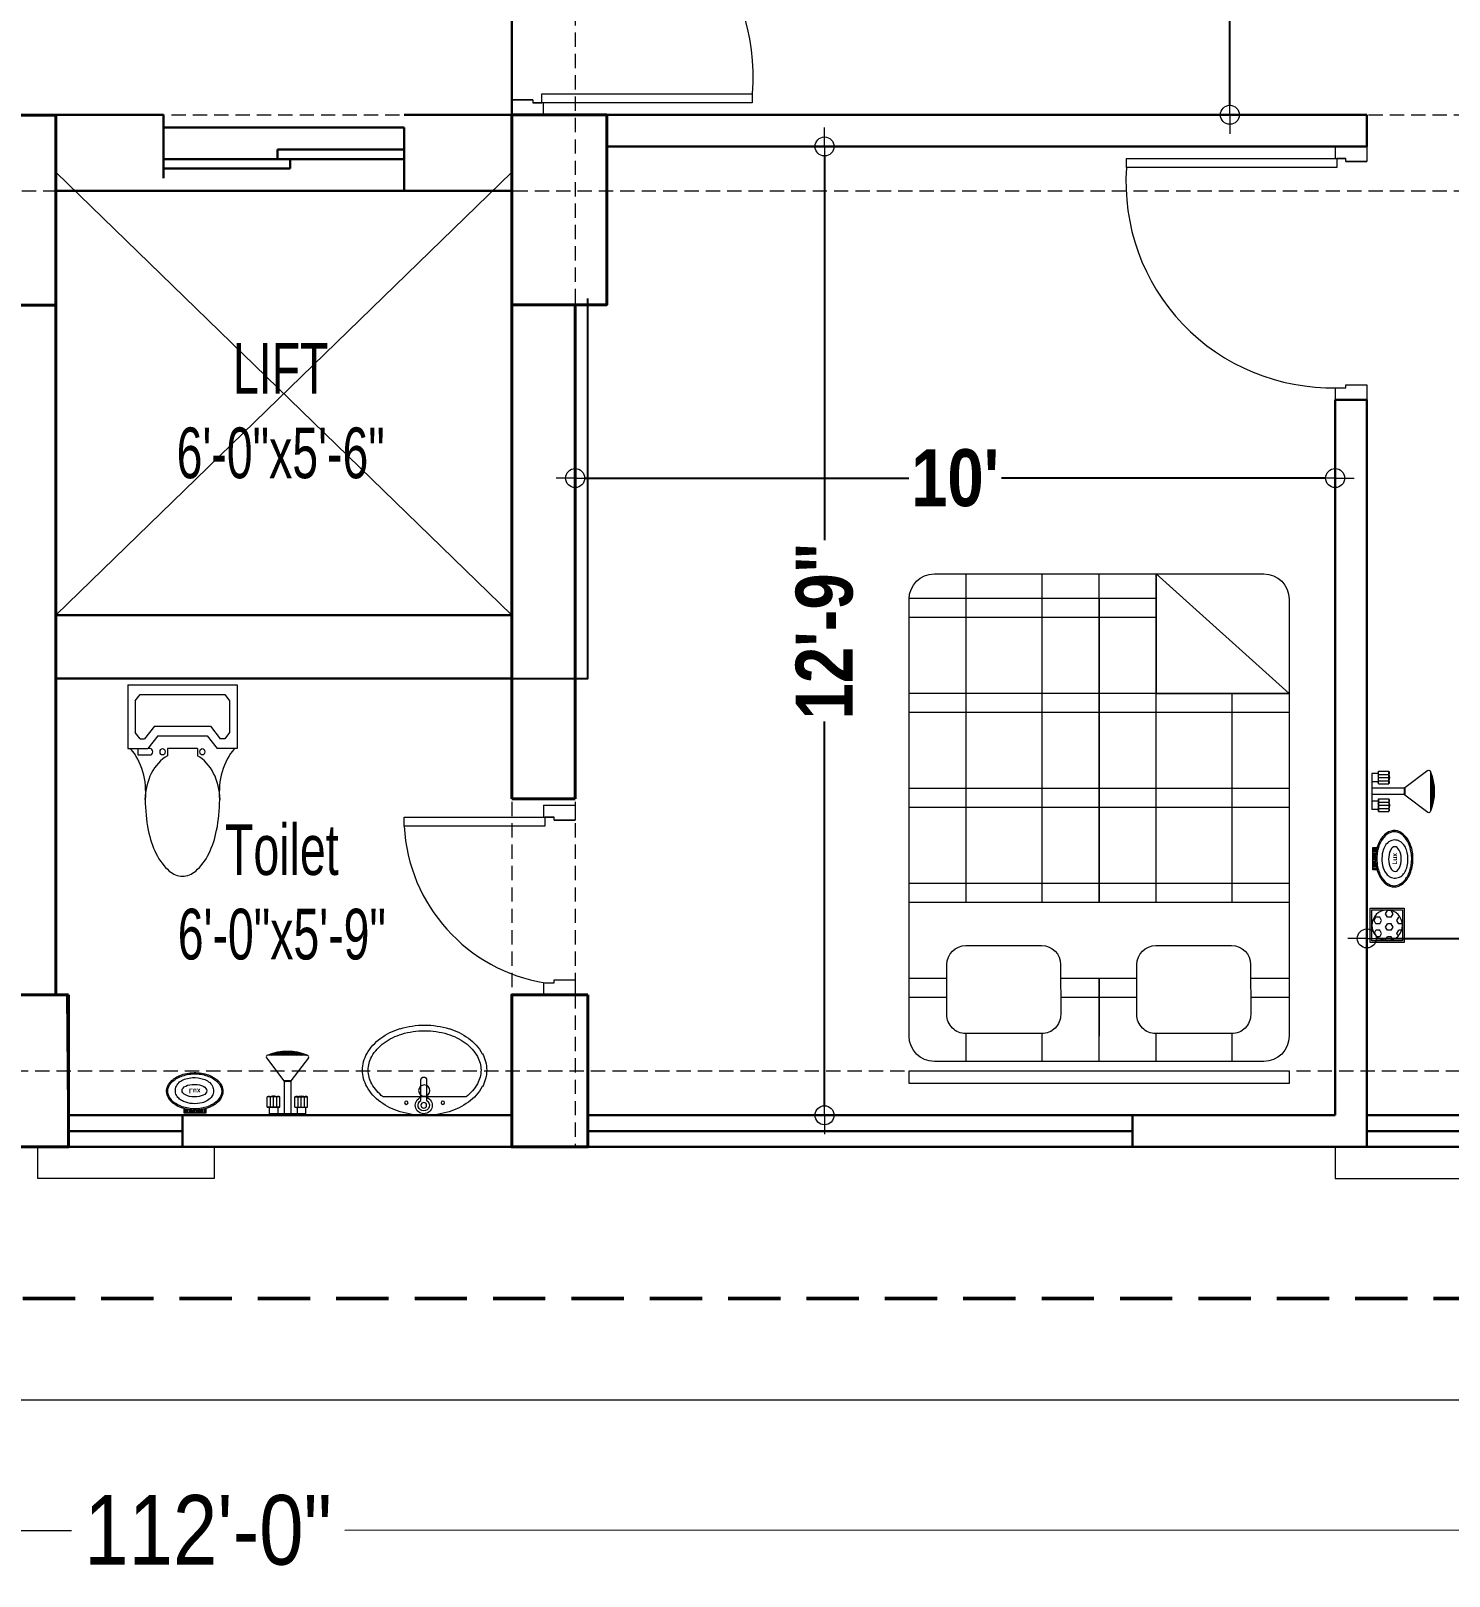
# Model space of a CAD drawing. Header units: inches. Extents: x 64086 to 138972, y -13497 to 16809.
# Drawn here: x 97348.9 to 97572.8, y -10913.1 to -10669.1 of the extents above; entities that cross this region are included whole.
import ezdxf

# ---------------------------------------------------------------- set-up
doc = ezdxf.new("R2010")
doc.units = ezdxf.units.IN
doc.header["$LTSCALE"] = 0.5
doc.header["$MEASUREMENT"] = 0
doc.header["$PDMODE"] = 2
doc.linetypes.add('DASHED', pattern=[0.75, 0.5, -0.25])
doc.layers.get('0').update_dxf_attribs({"lineweight": 13})
for name, color, linetype, lineweight in [('A-TOIL', 6, 'Continuous', 15), ('BEAM 2', 87, 'Continuous', 15), ('Boundary', 6, 'DASHED', 50), ('Column', 1, 'Continuous', 40), ('DIM', 5, 'Continuous', 13), ('DOOR', 30, 'Continuous', 20), ('e-tv+tel', 5, 'Continuous', 25), ('fixture', 24, 'Continuous', 13), ('fur', 42, 'Continuous', 15), ('FURNITUER', 45, 'Continuous', 15), ('hatch', 8, 'Continuous', 9), ('P-BASIN1', 6, 'Continuous', 15), ('P-COMMODE', 6, 'Continuous', 15), ('P-FLOOR-DRAIN', 4, 'Continuous', 15), ('P-SHOWER', 7, 'Continuous', 15), ('railing', 30, 'Continuous', 15), ('TEXT', 7, 'Continuous', 13), ('Text-2', 7, 'Continuous', 18), ('WALL', 7, 'Continuous', 30), ('WALL-0', 7, 'Continuous', 18), ('Wall_20', 253, 'Continuous', 20)]:
    doc.layers.add(name, color=color, linetype=linetype, lineweight=lineweight)
doc.layers.add('FURNITURE', color=157, linetype='Continuous')
doc.styles.add('1', font='ARIALN.TTF')
doc.styles.get("Standard").update_dxf_attribs({"font": 'ARIALNB.TTF'})
doc.styles.add('STYLE1', font='ARIALN.TTF', dxfattribs={"width": 0.8})
doc.dimstyles.new('Column Dim', dxfattribs={"dimtxt": 9, "dimasz": 1.5, "dimexe": 13.25, "dimexo": 11, "dimgap": 1, "dimtad": 0, "dimdec": 1, "dimzin": 0, "dimdsep": 46, "dimlunit": 4, "dimtxsty": 'Standard', "dimblk": 'DIM', "dimcen": 0, "dimse1": 1, "dimse2": 1, "dimclrd": 5, "dimclre": 5, "dimclrt": 7, "dimadec": 0, "dimazin": 0, "dimtfac": 1, "dimtdec": 1, "dimtofl": 0, "dimtmove": 2, "dimatfit": 3, "dimldrblk": 'DIM', "dimfxl": 1, "dimtolj": 1, "dimtzin": 0, "dimarcsym": 0})
doc.dimstyles.new('DIM-1-2', dxfattribs={"dimtxt": 8, "dimasz": 1.75, "dimexe": 3, "dimexo": 2, "dimgap": 3, "dimtad": 0, "dimdec": 0, "dimzin": 3, "dimdsep": 46, "dimlunit": 4, "dimtxsty": '1', "dimblk": 'OBLIQUE', "dimcen": 1, "dimdle": 2, "dimclrd": 256, "dimclre": 256, "dimclrt": 256, "dimadec": 0, "dimazin": 0, "dimtfac": 0.75, "dimtdec": 0, "dimtmove": 1, "dimatfit": 3, "dimldrblk": 'OBLIQUE', "dimfxl": 1, "dimtolj": 1, "dimtzin": 0, "dimlwd": -1, "dimlwe": -1, "dimarcsym": 0})
pattern_1 = [(225, (19362.28457, 30685.39488), (-0.0883883476, 0.0883883476), [])]

# ---------------------------------------------------------------- blocks, each defined once
blk = doc.blocks.new('r432tg')
at = {"layer": 'railing'}
for p, q in [((152432.88, -26923.5), (152430.5, -26923.5)), ((152430.5, -26923.5), (152430.5, -26928.5)), ((152432.88, -26926.83), (152432.88, -26923.5)), ((152432.88, -26926.83), (152432.88, -26923.5)), ((152470.12, -26926.83), (152470.12, -26923.5)), ((152472.5, -26923.5), (152470.12, -26923.5)), ((152470.12, -26923.5), (152470.12, -26926.83)), ((152472.5, -26928.5), (152472.5, -26923.5)), ((152432.4, -26928.26), (152432.4, -26926.83)), ((152432.4, -26928.26), (152432.4, -26926.83)), ((152432.4, -26926.83), (152432.88, -26926.83)), ((152470.12, -26926.83), (152470.6, -26926.83)), ((152470.6, -26928.26), (152470.6, -26926.83)), ((152470.6, -26926.83), (152470.6, -26928.26)), ((152432.4, -26928.5), (152430.5, -26928.5)), ((152469.17, -26928.26), (152469.17, -26961.45)), ((152470.6, -26928.26), (152469.17, -26928.26)), ((152470.6, -26961.45), (152470.6, -26928.26)), ((152472.5, -26928.5), (152470.6, -26928.5)), ((152469.17, -26961.45), (152470.6, -26961.45))]:
    blk.add_line(p, q, dxfattribs=at)
blk.add_arc((152466.55, -26927.4), 34.15, 181.4428, 274.4026, dxfattribs=at)
blk = doc.blocks.new('_Oblique')
at = {"color": 0, "linetype": 'ByBlock', "lineweight": -2}
blk.add_line((-0.5, -0.5), (0.5, 0.5), dxfattribs=at)
blk = doc.blocks.new('*D552')
at = {"layer": 'Defpoints', "color": 0, "lineweight": 30, "ltscale": 3, "transparency": 16777216}
for p in [(96704.86, -10869.36), (98048.86, -10869.27), (98048.86, -10905.87)]:
    blk.add_point(p, dxfattribs=at)
at = {"layer": 'TEXT', "ltscale": 3, "transparency": 16777216}
for p, q in [((96704.86, -10903.96), (96704.86, -10908.96)), ((98048.86, -10903.87), (98048.86, -10908.87)), ((96702.86, -10905.96), (97355.28, -10905.91)), ((98050.86, -10905.87), (97398.45, -10905.91))]:
    blk.add_line(p, q, dxfattribs=at)
at = {"layer": 'TEXT', "ltscale": 3, "transparency": 16777216, "xscale": 1.75, "yscale": 1.75, "zscale": 1.75}
for p, rotation in [((96704.86, -10905.96), 180.0039345522628), ((98048.86, -10905.87), 0.003934552262808667)]:
    blk.add_blockref('_Oblique', p, dxfattribs=dict(at, rotation=rotation))
at = {"layer": 'TEXT', "ltscale": 3, "transparency": 16777216, "insert": (97376.86, -10905.91), "char_height": 11, "attachment_point": 5, "rotation": 0.0039, "style": '1'}
blk.add_mtext('\\A1;112\'-0"', dxfattribs=at)
blk = doc.blocks.new('*D556')
at = {"layer": 'Defpoints', "color": 0, "lineweight": 30, "ltscale": 3, "transparency": 16777216}
for p in [(97916.83, -10845.36), (96729.83, -10852.36), (97916.83, -10885.36)]:
    blk.add_point(p, dxfattribs=at)
at = {"layer": 'TEXT', "ltscale": 3, "transparency": 16777216}
for p, q in [((96727.83, -10885.36), (97301.32, -10885.36)), ((96729.83, -10883.36), (96729.83, -10888.36)), ((97918.83, -10885.36), (97345.34, -10885.36)), ((97916.83, -10883.36), (97916.83, -10888.36))]:
    blk.add_line(p, q, dxfattribs=at)
at = {"layer": 'TEXT', "ltscale": 3, "transparency": 16777216, "xscale": 1.75, "yscale": 1.75, "zscale": 1.75, "rotation": 180}
blk.add_blockref('_Oblique', (96729.83, -10885.36), dxfattribs=at)
at = {"layer": 'TEXT', "ltscale": 3, "transparency": 16777216, "xscale": 1.75, "yscale": 1.75, "zscale": 1.75}
blk.add_blockref('_Oblique', (97916.83, -10885.36), dxfattribs=at)
at = {"layer": 'TEXT', "ltscale": 3, "transparency": 16777216, "insert": (97323.33, -10885.36), "char_height": 11, "attachment_point": 5, "style": '1'}
blk.add_mtext('\\A1;98\'-11"', dxfattribs=at)
blk = doc.blocks.new('door-3')
at = {"layer": 'railing'}
for p, q in [((98873.42, -21113.88), (98873.42, -21080.69)), ((98873.42, -21080.69), (98874.85, -21080.69)), ((98874.85, -21080.69), (98874.85, -21113.88)), ((98836.75, -21118.64), (98836.75, -21113.64)), ((98838.65, -21113.64), (98836.75, -21113.64)), ((98838.66, -21113.88), (98838.66, -21115.31)), ((98838.66, -21113.88), (98838.66, -21115.31)), ((98874.85, -21113.88), (98873.42, -21113.88)), ((98876.75, -21113.64), (98874.85, -21113.64)), ((98874.85, -21113.88), (98874.85, -21115.31)), ((98874.85, -21115.31), (98874.85, -21113.88)), ((98876.75, -21113.64), (98876.75, -21118.64)), ((98838.66, -21115.31), (98839.13, -21115.31)), ((98839.13, -21115.31), (98839.13, -21118.64)), ((98839.13, -21115.31), (98839.13, -21118.64)), ((98874.37, -21115.31), (98874.37, -21118.64)), ((98874.37, -21118.64), (98874.37, -21115.31)), ((98874.37, -21115.31), (98874.85, -21115.31)), ((98839.13, -21118.64), (98836.75, -21118.64)), ((98876.75, -21118.64), (98874.37, -21118.64))]:
    blk.add_line(p, q, dxfattribs=at)
blk.add_arc((98871.12, -21113.08), 32.47, 85.9343, 181.4162, dxfattribs=at)
blk = doc.blocks.new('lilklkl')
at = {"color": 23}
for p, q in [((19201.27, -4998.29), (19141.27, -4998.29)), ((19141.27, -4998.29), (19141.27, -5000.29)), ((19201.27, -5000.29), (19201.27, -4998.29)), ((19141.27, -5000.29), (19201.27, -5000.29)), ((19167.27, -5001.79), (19145.27, -5001.79)), ((19197.27, -5001.79), (19162.27, -5001.79)), ((19171.27, -5001.79), (19171.27, -5014.9)), ((19141.27, -5005.79), (19141.27, -5074.79)), ((19171.27, -5014.9), (19171.27, -5005.79)), ((19201.27, -5074.79), (19201.27, -5005.79)), ((19171.27, -5074.79), (19171.27, -5026.9)), ((19171.27, -5026.9), (19171.27, -5078.79)), ((19145.27, -5078.79), (19175.27, -5078.79)), ((19175.27, -5078.79), (19197.27, -5078.79))]:
    blk.add_line(p, q, dxfattribs=at)
at = {"color": 33}
for p, q in [((19150.27, -5001.79), (19150.27, -5006.19)), ((19162.27, -5001.79), (19162.27, -5006.19)), ((19180.27, -5001.79), (19180.27, -5006.19)), ((19192.27, -5001.79), (19192.27, -5006.19)), ((19147.23, -5011.9), (19141.27, -5011.9)), ((19171.27, -5011.9), (19165.21, -5011.9)), ((19177.23, -5011.9), (19171.27, -5011.9)), ((19201.27, -5011.9), (19195.21, -5011.9)), ((19147.24, -5014.9), (19141.27, -5014.9)), ((19171.27, -5014.9), (19165.2, -5014.9)), ((19177.24, -5014.9), (19171.27, -5014.9)), ((19201.27, -5014.9), (19195.2, -5014.9)), ((19171.27, -5026.9), (19141.27, -5026.9)), ((19150.27, -5026.9), (19150.27, -5078.79)), ((19162.27, -5026.9), (19162.27, -5078.79)), ((19201.27, -5026.9), (19171.27, -5026.9)), ((19180.27, -5026.9), (19180.27, -5078.79)), ((19192.27, -5026.9), (19192.27, -5059.9)), ((19171.27, -5029.9), (19141.27, -5029.9)), ((19201.27, -5029.9), (19171.27, -5029.9)), ((19171.27, -5041.9), (19141.27, -5041.9)), ((19201.27, -5041.9), (19171.27, -5041.9)), ((19171.27, -5044.9), (19141.27, -5044.9)), ((19201.27, -5044.9), (19171.27, -5044.9)), ((19171.27, -5056.9), (19141.27, -5056.9)), ((19201.27, -5056.9), (19171.27, -5056.9)), ((19171.27, -5059.9), (19141.27, -5059.9)), ((19201.27, -5059.9), (19171.27, -5059.9)), ((19171.27, -5071.9), (19141.27, -5071.9)), ((19180.27, -5071.9), (19171.27, -5071.9)), ((19171.27, -5074.9), (19141.27, -5074.9)), ((19180.27, -5074.9), (19171.27, -5074.9))]:
    blk.add_line(p, q, dxfattribs=at)
at = {"color": 40}
for p, q in [((19162.21, -5006.19), (19150.23, -5006.19)), ((19192.21, -5006.19), (19180.23, -5006.19)), ((19147.23, -5009.2), (19147.24, -5017.1)), ((19165.2, -5017.09), (19165.21, -5009.2)), ((19177.23, -5009.2), (19177.24, -5017.1)), ((19195.2, -5017.09), (19195.21, -5009.2)), ((19150.24, -5020.09), (19162.2, -5020.09)), ((19180.24, -5020.09), (19192.2, -5020.09))]:
    blk.add_line(p, q, dxfattribs=at)
at = {"color": 23}
for centre, start, end in [((19145.27, -5005.79), 90, 180), ((19197.27, -5005.79), 0, 90), ((19145.27, -5074.79), 180, 270), ((19197.27, -5074.79), 270, 0)]:
    blk.add_arc(centre, 4, start, end, dxfattribs=at)
at = {"color": 40}
for centre, start, end in [((19150.23, -5009.19), 90, 180.1414), ((19162.21, -5009.19), 359.8975, 90), ((19180.23, -5009.19), 90, 180.1414), ((19192.21, -5009.19), 359.8975, 90), ((19150.24, -5017.09), 180.1414, 270), ((19162.2, -5017.09), 270, 359.8975), ((19180.24, -5017.09), 180.1414, 270), ((19192.2, -5017.09), 270, 359.8975)]:
    blk.add_arc(centre, 3, start, end, dxfattribs=at)
at = {"layer": 'DOOR'}
for p, q in [((19201.27, -5059.9), (19180.27, -5078.79)), ((19180.27, -5078.79), (19180.27, -5059.9)), ((19180.27, -5059.9), (19201.27, -5059.9))]:
    blk.add_line(p, q, dxfattribs=at)
blk = doc.blocks.new('A$C32C23EB6')
at = {"layer": 'fur'}
blk.add_blockref('lilklkl', (-19141.27, 5078.79), dxfattribs=at)
blk = doc.blocks.new('pp-sh')
at = {"ltscale": 0.01}
h = blk.add_hatch(dxfattribs=at)
h.set_pattern_fill('ANSI31', color=256, style=0)
h.set_pattern_definition(pattern_1)
h.paths.add_polyline_path([(18743.58, 25839.35), (18749.1, 25839.35, 0.199471)])
h = blk.add_hatch(dxfattribs=at)
h.set_pattern_fill('ANSI31', color=256, style=0)
h.set_pattern_definition(pattern_1)
h.paths.add_polyline_path([(18745.89, 25835.65), (18746.8, 25835.65, -0.163612), (18746.84, 25835.78), (18745.84, 25835.78, -0.163612)])
for p, q in [((18743.4, 25839), (18745.84, 25835.78)), ((18749.1, 25839.35), (18743.58, 25839.35)), ((18749.28, 25839), (18746.84, 25835.78)), ((18744.54, 25833.62), (18744.26, 25833.62)), ((18744.26, 25833.59), (18744.26, 25833.62)), ((18744.4, 25833.59), (18744.4, 25833.62)), ((18744.54, 25833.59), (18744.54, 25833.62)), ((18746.84, 25835.78), (18745.84, 25835.78)), ((18746.8, 25835.65), (18745.89, 25835.65)), ((18745.89, 25835.65), (18745.89, 25831.13)), ((18746.8, 25835.65), (18746.8, 25831.13)), ((18748.15, 25833.59), (18748.15, 25833.62)), ((18748.15, 25833.62), (18748.42, 25833.62)), ((18748.29, 25833.59), (18748.29, 25833.62)), ((18748.42, 25833.59), (18748.42, 25833.62)), ((18745.28, 25833.51), (18743.51, 25833.51)), ((18743.51, 25832.08), (18743.51, 25833.51)), ((18745.28, 25832.08), (18743.51, 25832.08)), ((18743.8, 25832.04), (18743.8, 25831.13)), ((18743.95, 25832.08), (18743.95, 25833.51)), ((18744.4, 25832.08), (18744.4, 25833.51)), ((18744.84, 25832.08), (18744.84, 25833.51)), ((18744.99, 25832.04), (18744.99, 25831.13)), ((18745.28, 25832.08), (18745.28, 25833.51)), ((18747.4, 25832.08), (18747.4, 25833.51)), ((18747.4, 25833.51), (18749.17, 25833.51)), ((18747.4, 25832.08), (18749.17, 25832.08)), ((18747.69, 25832.04), (18747.69, 25831.13)), ((18747.84, 25832.08), (18747.84, 25833.51)), ((18748.29, 25832.08), (18748.29, 25833.51)), ((18748.73, 25832.08), (18748.73, 25833.51)), ((18748.88, 25832.04), (18748.88, 25831.13)), ((18749.17, 25832.08), (18749.17, 25833.51)), ((18748.88, 25831.13), (18743.8, 25831.13)), ((18746.8, 25831.13), (18745.89, 25831.13))]:
    blk.add_line(p, q, dxfattribs=at)
for centre, radius, start, end in [((18743.58, 25839.13), 0.222, 90, 216.0286), ((18746.34, 25832.71), 7.19, 67.4384, 112.5616), ((18749.1, 25839.13), 0.222, 323.9714, 90), ((18745.67, 25835.65), 0.222, 0, 37.1678), ((18747.02, 25835.65), 0.222, 142.8322, 180), ((18743.73, 25832.87), 0.68, 70.9882, 109.0118), ((18743.73, 25832.72), 0.68, 250.9882, 289.0118), ((18743.73, 25833.55), 0, 152.3346, 180), ((18744.4, 25832.37), 1.22, 68.7379, 111.2621), ((18744.18, 25832.87), 0.68, 70.9882, 109.0118), ((18744.18, 25832.72), 0.68, 250.9882, 289.0118), ((18744.62, 25832.87), 0.68, 70.9882, 109.0118), ((18744.62, 25832.72), 0.68, 250.9882, 289.0118), ((18745.06, 25832.87), 0.68, 70.9882, 109.0118), ((18745.06, 25832.72), 0.68, 250.9882, 289.0118), ((18747.62, 25832.87), 0.68, 70.9882, 109.0118), ((18747.62, 25832.72), 0.68, 250.9882, 289.0118), ((18748.29, 25832.37), 1.22, 68.7379, 111.2621), ((18748.06, 25832.87), 0.68, 70.9882, 109.0118), ((18748.06, 25832.72), 0.68, 250.9882, 289.0118), ((18748.51, 25832.87), 0.68, 70.9882, 109.0118), ((18748.51, 25832.72), 0.68, 250.9882, 289.0118), ((18748.95, 25832.87), 0.68, 70.9882, 109.0118), ((18748.95, 25832.72), 0.68, 250.9882, 289.0118), ((18748.95, 25833.55), 0, 0, 27.6654)]:
    blk.add_arc(centre, radius, start, end, dxfattribs=at)
blk = doc.blocks.new('RY')
at = {"layer": 'fixture'}
for p, q in [((227073.05, -59649.09), (227072.37, -59649.09)), ((227073.05, -59649.32), (227072.43, -59649.32)), ((227073.05, -59649.54), (227072.48, -59649.54)), ((227073.05, -59649.76), (227072.52, -59649.76)), ((227073.05, -59649.98), (227072.56, -59649.98)), ((227073.05, -59650.2), (227072.59, -59650.2)), ((227073.05, -59650.42), (227072.61, -59650.42)), ((227073.05, -59650.64), (227072.62, -59650.64)), ((227073.05, -59652.62), (227073.05, -59649.09)), ((227072.39, -59652.62), (227073.05, -59652.62)), ((227073.05, -59652.4), (227072.45, -59652.4)), ((227073.05, -59652.18), (227072.49, -59652.18)), ((227073.05, -59651.96), (227072.54, -59651.96)), ((227073.05, -59651.74), (227072.57, -59651.74)), ((227073.05, -59651.52), (227072.59, -59651.52)), ((227073.05, -59651.3), (227072.61, -59651.3)), ((227073.05, -59651.08), (227072.62, -59651.08)), ((227073.05, -59650.86), (227072.63, -59650.86))]:
    blk.add_line(p, q, dxfattribs=at)
at = {"layer": 'fixture', "color": 37}
blk.add_ellipse((227069.56, -59650.94), major_axis=(0.03, 1.96), ratio=0.508227, dxfattribs=at)
at = {"layer": 'fixture'}
for points, knots in [([(227069.67, -59655.34), (227070.14, -59655.34), (227070.61, -59655.17), (227071.49, -59654.46), (227071.88, -59653.92), (227072.44, -59652.6), (227072.61, -59651.83), (227072.64, -59650.26), (227072.52, -59649.46), (227072.02, -59648.09), (227071.65, -59647.51), (227070.8, -59646.71), (227070.32, -59646.49), (227069.39, -59646.39), (227068.91, -59646.52), (227068.01, -59647.13), (227067.6, -59647.62), (227066.98, -59648.88), (227066.78, -59649.63), (227066.67, -59651.2), (227066.76, -59652), (227067.19, -59653.43), (227067.53, -59654.05), (227068.36, -59654.94), (227068.83, -59655.21), (227069.42, -59655.33), (227069.54, -59655.34), (227069.67, -59655.34)], [0, 0, 0, 0, 0.512242, 0.512242, 1.024485, 1.024485, 1.536727, 1.536727, 2.04897, 2.04897, 2.561212, 2.561212, 3.073455, 3.073455, 3.585697, 3.585697, 4.09794, 4.09794, 4.610182, 4.610182, 5.122425, 5.122425, 5.634667, 5.634667, 6.14691, 6.14691, 6.283185, 6.283185, 6.283185, 6.283185]), ([(227069.67, -59655.14), (227070.05, -59655.14), (227070.44, -59655.01), (227071.19, -59654.47), (227071.55, -59654.05), (227072.1, -59652.97), (227072.3, -59652.32), (227072.46, -59650.96), (227072.43, -59650.24), (227072.15, -59648.92), (227071.9, -59648.32), (227071.27, -59647.37), (227070.89, -59647.03), (227070.12, -59646.65), (227069.74, -59646.59), (227068.97, -59646.73), (227068.58, -59646.93), (227067.86, -59647.63), (227067.53, -59648.13), (227067.07, -59649.31), (227066.93, -59650), (227066.89, -59651.43), (227067, -59652.18), (227067.43, -59653.43), (227067.73, -59653.96), (227068.41, -59654.72), (227068.79, -59654.96), (227069.34, -59655.12), (227069.5, -59655.14), (227069.67, -59655.14)], [0, 0, 0, 0, 0.466932, 0.466932, 0.933864, 0.933864, 1.400796, 1.400796, 1.867727, 1.867727, 2.334659, 2.334659, 2.801591, 2.801591, 3.268523, 3.268523, 3.735455, 3.735455, 4.202387, 4.202387, 4.669318, 4.669318, 5.165008, 5.165008, 5.62593, 5.62593, 6.080806, 6.080806, 6.283185, 6.283185, 6.283185, 6.283185])]:
    blk.add_open_spline(points, degree=3, knots=knots, dxfattribs=at)
at = {"layer": 'fixture', "color": 37}
blk.add_open_spline([(227069.6, -59647.92), (227069.34, -59647.91), (227069.09, -59647.98), (227068.25, -59648.39), (227067.93, -59648.94), (227067.55, -59650.04), (227067.47, -59650.66), (227067.53, -59651.62), (227067.59, -59651.97), (227067.78, -59652.58), (227067.9, -59652.86), (227068.21, -59653.33), (227068.41, -59653.53), (227068.88, -59653.84), (227069.16, -59653.93), (227069.74, -59653.97), (227070.04, -59653.9), (227070.53, -59653.65), (227070.73, -59653.47), (227071.05, -59653.09), (227071.17, -59652.88), (227071.47, -59652.22), (227071.57, -59651.72), (227071.64, -59650.73), (227071.6, -59650.22), (227071.4, -59649.43), (227071.28, -59649.13), (227070.94, -59648.58), (227070.71, -59648.32), (227070.17, -59648.01), (227069.9, -59647.92), (227069.6, -59647.92)], degree=3, knots=[0, 0, 0, 0, 0.251826, 0.251826, 0.981976, 0.981976, 1.712126, 1.712126, 2.138681, 2.138681, 2.508948, 2.508948, 2.825837, 2.825837, 3.120106, 3.120106, 3.414376, 3.414376, 3.708645, 3.708645, 4.002915, 4.002915, 4.608496, 4.608496, 5.214077, 5.214077, 5.606251, 5.606251, 5.998425, 5.998425, 6.283185, 6.283185, 6.283185, 6.283185], dxfattribs=at)
at = {"layer": 'fixture', "color": 37, "text_generation_flag": 4}
blk.add_text('Lux ', height=0.75, rotation=90, dxfattribs=at).set_placement((227069.24, -59651.81))
blk = doc.blocks.new('*X21')
at = {"color": 0}
for p, q in [((350.31, 2158.03), (350.62, 2158.57)), ((350.62, 2158.57), (351.25, 2158.57)), ((351.56, 2158.03), (351.25, 2158.57)), ((348.86, 2156.4), (349.37, 2156.4)), ((349.22, 2157.49), (349.37, 2157.49)), ((349.37, 2156.4), (349.69, 2156.94)), ((349.69, 2156.94), (349.37, 2157.49)), ((350.62, 2157.49), (350.31, 2158.03)), ((350.31, 2155.86), (350.62, 2156.4)), ((350.62, 2155.32), (350.31, 2155.86)), ((350.62, 2157.49), (351.25, 2157.49)), ((350.62, 2156.4), (351.25, 2156.4)), ((351.25, 2157.49), (351.56, 2158.03)), ((351.56, 2155.86), (351.25, 2156.4)), ((351.25, 2155.32), (351.56, 2155.86)), ((352.19, 2156.94), (352.5, 2157.49)), ((352.5, 2156.4), (352.19, 2156.94)), ((352.5, 2157.49), (353.12, 2157.49)), ((352.5, 2156.4), (353.12, 2156.4)), ((353.12, 2156.4), (353.44, 2156.94)), ((353.44, 2156.94), (353.12, 2157.49)), ((349, 2155.32), (349.37, 2155.32)), ((349.69, 2154.78), (349.37, 2155.32)), ((349.51, 2154.48), (349.69, 2154.78)), ((350.41, 2153.86), (350.62, 2154.24)), ((350.62, 2155.32), (351.25, 2155.32)), ((350.62, 2154.24), (351.25, 2154.24)), ((351.56, 2153.7), (351.25, 2154.24)), ((351.56, 2153.69), (351.56, 2153.7)), ((352.19, 2154.78), (352.5, 2155.32)), ((352.5, 2154.24), (352.19, 2154.78)), ((352.5, 2155.32), (353.12, 2155.32)), ((352.5, 2154.24), (352.92, 2154.24)), ((353.43, 2154.79), (353.12, 2155.32))]:
    blk.add_line(p, q, dxfattribs=at)
blk = doc.blocks.new('P-FLOOR')
at = {"layer": 'P-FLOOR-DRAIN'}
for points in [[(-2.08, 5.48), (-2.08, 0.98), (2.42, 0.98), (2.42, 5.48)], [(-1.85, 5.25), (-1.85, 1.2), (2.2, 1.2), (2.2, 5.25)]]:
    blk.add_lwpolyline(points, close=True, dxfattribs=at)
blk.add_circle((0.17, 3.23), 2.02, dxfattribs=at)
at = {"layer": 'P-FLOOR-DRAIN', "xscale": 0.8, "yscale": 0.8, "zscale": 0.8, "rotation": 270}
blk.add_blockref('*X21', (-1724.74, 284.25), dxfattribs=at)
blk = doc.blocks.new('p-basin11')
at = {"lineweight": 13}
for p, q in [((-0.49, 4.45), (-0.49, 0.85)), ((0.5, 0.86), (0.5, 4.45)), ((-7.44, 1.49), (7.15, 1.49))]:
    blk.add_line(p, q, dxfattribs=at)
for centre, radius in [((-0.08, 2.58), 0.99), ((-3.35, 0.44), 0.298), ((0, 0), 0.495), ((3.06, 0.44), 0.298)]:
    blk.add_circle(centre, radius, dxfattribs=at)
for centre, radius, start, end in [((-0.15, -0.85), 14.92, 90, 106.7647), ((-0.15, -0.85), 14.92, 73.2353, 90), ((-2.77, 4.78), 8.63, 126.0274, 150.3366), ((-2.77, 4.78), 7.64, 126.0274, 150.3366), ((-2.77, 4.78), 7.64, 126.0274, 150.3366), ((-1.18, 2.6), 11.33, 106.7647, 126.0274), ((-1.18, 2.6), 10.34, 106.7647, 126.0274), ((-1.18, 2.6), 10.34, 106.7647, 126.0274), ((-0.15, -0.85), 13.93, 90, 106.7647), ((-0.15, -0.85), 13.93, 90, 106.7647), ((-0.15, -0.85), 13.93, 73.2353, 90), ((-0.15, -0.85), 13.93, 73.2353, 90), ((0.89, 2.6), 10.34, 53.9726, 73.2353), ((0.89, 2.6), 10.34, 53.9726, 73.2353), ((0.89, 2.6), 11.33, 53.9726, 73.2353), ((2.48, 4.78), 7.64, 29.6634, 53.9726), ((2.48, 4.78), 8.63, 29.6634, 53.9726), ((-5.2, 6.16), 5.84, 150.3366, 180), ((-5.2, 6.16), 4.85, 150.3366, 180), ((-5.2, 6.16), 4.85, 150.3366, 180), ((4.9, 6.16), 4.85, 0, 29.6634), ((4.9, 6.16), 4.85, 360, 29.6634), ((4.9, 6.16), 5.84, 0, 29.6634), ((-5.2, 6.16), 5.84, 180, 209.6634), ((-5.2, 6.16), 4.85, 180, 209.6634), ((4.9, 6.16), 4.85, 330.3366, 0), ((4.9, 6.16), 5.84, 330.3366, 0), ((-2.77, 7.54), 8.63, 209.6634, 233.9726), ((-2.77, 7.54), 7.64, 209.6634, 232.3), ((0, 4.45), 0.495, 0, 180), ((2.48, 7.54), 7.64, 307.7, 330.3366), ((2.48, 7.54), 8.63, 306.0274, 330.3366), ((-1.18, 9.72), 11.33, 233.9726, 253.2353), ((0, 0), 1.48, 109.6514, 70.3603), ((0, 0), 0.99, 120.3431, 59.7554), ((0.89, 9.72), 11.33, 286.7647, 306.0274), ((-0.15, 13.16), 14.92, 253.2353, 270), ((-0.15, 13.16), 14.92, 270, 286.7647)]:
    blk.add_arc(centre, radius, start, end, dxfattribs=at)
blk = doc.blocks.new('A$C3B0820DD')
at = {"layer": 'A-TOIL'}
for p, q in [((0, 26.47), (0, 17.65)), ((0, 26.47), (15.1, 26.47)), ((15.1, 26.47), (15.1, 17.65)), ((1.03, 24.26), (1.72, 25.14)), ((1.03, 24.26), (1.03, 19.85)), ((1.72, 25.14), (13.38, 25.14)), ((13.38, 25.14), (14.07, 24.26)), ((14.07, 24.26), (14.07, 19.85)), ((1.72, 18.97), (1.03, 19.85)), ((3.69, 20.73), (2.32, 18.97)), ((4.12, 19.41), (2.74, 17.65)), ((3.69, 20.73), (11.41, 20.73)), ((4.12, 19.41), (10.98, 19.41)), ((10.98, 19.41), (12.35, 17.65)), ((11.41, 20.73), (12.78, 18.97)), ((14.07, 19.85), (13.38, 18.97)), ((0, 17.65), (2.74, 17.65)), ((1.37, 17.65), (1.37, 16.76)), ((1.72, 18.97), (2.32, 18.97)), ((3.09, 17.65), (2.74, 17.65)), ((5.49, 17.65), (5.49, 16.65)), ((9.61, 17.65), (5.49, 17.65)), ((9.61, 17.65), (9.61, 16.65)), ((15.1, 17.65), (12.35, 17.65)), ((13.38, 18.97), (12.78, 18.97)), ((1.37, 16.76), (3.09, 16.76))]:
    blk.add_line(p, q, dxfattribs=at)
for centre, major_axis, start_param, end_param in [((-3.71, 11.66), (0, 7.94), 4.576272, 5.566047), ((3.09, 17.2), (0, 0.441), 3.141593, 6.283185), ((4.8, 17.2), (0, 0.441), 4.712389, 10.995574), ((10.29, 17.2), (0, 0.441), 4.712389, 10.995574), ((18.81, 11.66), (0, 7.94), 0.717138, 1.706913), ((7.55, 10.59), (0, 6.62), 0.411517, 1.570796), ((7.55, 10.59), (0, 6.62), -1.570796, -0.411517), ((15.53, 10.59), (0, 16.88), 1.570797, 1.824118), ((-0.44, 10.59), (0, 16.88), 4.459068, 4.712388), ((11.59, 9.28), (0, 11.65), 1.824118, 2.129396), ((3.5, 9.28), (0, 11.65), 4.153789, 4.459067), ((9.11, 7.28), (0, 7.88), 2.129396, 2.556312), ((5.99, 7.28), (0, 7.88), 3.726874, 4.153789), ((7.55, 4.25), (0, 4.25), 2.556313, 3.141592), ((7.55, 4.25), (0, 4.25), 3.141593, 3.726873)]:
    blk.add_ellipse(centre, major_axis=major_axis, ratio=0.777778, start_param=start_param, end_param=end_param, dxfattribs=at)
blk = doc.blocks.new('toilet d')
at = {"layer": 'railing'}
for p, q in [((98951.72, -21113.88), (98951.72, -21091.64)), ((98951.72, -21091.64), (98953.15, -21091.64)), ((98953.15, -21091.64), (98953.15, -21113.88)), ((98925.06, -21118.64), (98925.06, -21113.64)), ((98927, -21113.64), (98925.06, -21113.64)), ((98926.96, -21113.88), (98926.96, -21115.31)), ((98926.96, -21113.88), (98926.96, -21115.31)), ((98953.15, -21113.88), (98951.72, -21113.88)), ((98955.06, -21113.64), (98953.15, -21113.64)), ((98953.15, -21113.88), (98953.15, -21115.31)), ((98953.15, -21115.31), (98953.15, -21113.88)), ((98955.06, -21113.64), (98955.06, -21118.64)), ((98926.96, -21115.31), (98927.44, -21115.31)), ((98927.44, -21115.31), (98927.44, -21118.64)), ((98927.44, -21115.31), (98927.44, -21118.64)), ((98952.68, -21115.31), (98952.68, -21118.64)), ((98952.68, -21118.64), (98952.68, -21115.31)), ((98952.68, -21115.31), (98953.15, -21115.31)), ((98927.44, -21118.64), (98925.06, -21118.64)), ((98955.06, -21118.64), (98952.68, -21118.64))]:
    blk.add_line(p, q, dxfattribs=at)
blk.add_arc((98953.17, -21118.15), 26.55, 93.112, 170.7406, dxfattribs=at)
blk = doc.blocks.new('DIM')
at = {"layer": 'DIM'}
for q in [(0, 2), (-2, 0), (0, -2), (2, 0)]:
    blk.add_line((0, 0), q, dxfattribs=at)
blk.add_circle((0, 0), 1, dxfattribs=at)
blk = doc.blocks.new('*D626')
at = {"layer": 'Defpoints', "color": 0, "lineweight": 30, "ltscale": 15, "transparency": 16777216}
for p in [(97551.37, -10556), (97538.2, -10682.36), (97551.37, -10682.36)]:
    blk.add_point(p, dxfattribs=at)
at = {"layer": 'WALL', "color": 5, "lineweight": -2, "ltscale": 15, "transparency": 16777216}
for p, q in [((97538.2, -10557.5), (97538.2, -10602.12)), ((97538.2, -10680.86), (97538.2, -10636.23))]:
    blk.add_line(p, q, dxfattribs=at)
at = {"layer": 'WALL', "color": 5, "lineweight": -2, "ltscale": 15, "transparency": 16777216, "xscale": 1.5, "yscale": 1.5, "zscale": 1.5}
for p, rotation in [((97538.2, -10556), 90), ((97538.2, -10682.36), 270)]:
    blk.add_blockref('DIM', p, dxfattribs=dict(at, rotation=rotation))
at = {"layer": 'WALL', "color": 7, "lineweight": 30, "ltscale": 15, "transparency": 16777216, "insert": (97538.2, -10619.18), "char_height": 9, "attachment_point": 5, "rotation": 90}
blk.add_mtext('\\A1;10\'-6{\\H1x;\\S1/2;}"', dxfattribs=at)
blk = doc.blocks.new('*D638')
at = {"layer": 'Defpoints', "color": 0, "lineweight": 30, "ltscale": 15, "transparency": 16777216}
for p in [(97554.82, -10739.73), (97434.82, -10781.62), (97554.82, -10781.62)]:
    blk.add_point(p, dxfattribs=at)
at = {"layer": 'WALL', "color": 5, "lineweight": -2, "ltscale": 15, "transparency": 16777216}
for p, q in [((97436.32, -10739.73), (97487.5, -10739.73)), ((97553.32, -10739.73), (97502.15, -10739.73))]:
    blk.add_line(p, q, dxfattribs=at)
at = {"layer": 'WALL', "color": 5, "lineweight": -2, "ltscale": 15, "transparency": 16777216, "xscale": 1.5, "yscale": 1.5, "zscale": 1.5, "rotation": 180}
blk.add_blockref('DIM', (97434.82, -10739.73), dxfattribs=at)
at = {"layer": 'WALL', "color": 5, "lineweight": -2, "ltscale": 15, "transparency": 16777216, "xscale": 1.5, "yscale": 1.5, "zscale": 1.5}
blk.add_blockref('DIM', (97554.82, -10739.73), dxfattribs=at)
at = {"layer": 'WALL', "color": 7, "lineweight": 30, "ltscale": 15, "transparency": 16777216, "insert": (97494.82, -10739.73), "char_height": 9, "attachment_point": 5}
blk.add_mtext("\\A1;10'", dxfattribs=at)
blk = doc.blocks.new('*D639')
at = {"layer": 'Defpoints', "color": 0, "lineweight": 30, "ltscale": 15, "transparency": 16777216}
for p in [(97488.26, -10687.36), (97474.2, -10840.36), (97488.26, -10840.36)]:
    blk.add_point(p, dxfattribs=at)
at = {"layer": 'WALL', "color": 5, "lineweight": -2, "ltscale": 15, "transparency": 16777216}
for p, q in [((97474.2, -10688.86), (97474.2, -10749.54)), ((97474.2, -10838.86), (97474.2, -10778.19))]:
    blk.add_line(p, q, dxfattribs=at)
at = {"layer": 'WALL', "color": 5, "lineweight": -2, "ltscale": 15, "transparency": 16777216, "xscale": 1.5, "yscale": 1.5, "zscale": 1.5}
for p, rotation in [((97474.2, -10687.36), 90), ((97474.2, -10840.36), 270)]:
    blk.add_blockref('DIM', p, dxfattribs=dict(at, rotation=rotation))
at = {"layer": 'WALL', "color": 7, "lineweight": 30, "ltscale": 15, "transparency": 16777216, "insert": (97474.2, -10763.86), "char_height": 9, "attachment_point": 5, "rotation": 90}
blk.add_mtext('\\A1;12\'-9"', dxfattribs=at)
blk = doc.blocks.new('*D640')
at = {"layer": 'Defpoints', "color": 0, "lineweight": 30, "ltscale": 15, "transparency": 16777216}
for p in [(97607.82, -10812.43), (97559.82, -10820.54), (97607.82, -10820.54)]:
    blk.add_point(p, dxfattribs=at)
at = {"layer": 'WALL', "color": 5, "lineweight": -2, "ltscale": 15, "transparency": 16777216}
for p, q in [((97561.32, -10812.43), (97579.05, -10812.43)), ((97606.32, -10812.43), (97588.6, -10812.43))]:
    blk.add_line(p, q, dxfattribs=at)
at = {"layer": 'WALL', "color": 5, "lineweight": -2, "ltscale": 15, "transparency": 16777216, "xscale": 1.5, "yscale": 1.5, "zscale": 1.5, "rotation": 180}
blk.add_blockref('DIM', (97559.82, -10812.43), dxfattribs=at)
at = {"layer": 'WALL', "color": 5, "lineweight": -2, "ltscale": 15, "transparency": 16777216, "xscale": 1.5, "yscale": 1.5, "zscale": 1.5}
blk.add_blockref('DIM', (97607.82, -10812.43), dxfattribs=at)
at = {"layer": 'WALL', "color": 7, "lineweight": 30, "ltscale": 15, "transparency": 16777216, "insert": (97583.82, -10812.43), "char_height": 9, "attachment_point": 5}
blk.add_mtext("\\A1;4'", dxfattribs=at)

msp = doc.modelspace()

# ---------------------------------------------------------------- linework, layer by layer
at = {"layer": 'BEAM 2', "linetype": 'DASHED', "ltscale": 9}
for p, q in [((97424.82, -10436.49), (97424.82, -10845.36)), ((97434.82, -10436.49), (97434.82, -10845.36)), ((96729.83, -10682.36), (97904.83, -10682.36)), ((96729.83, -10694.36), (97904.83, -10694.36)), ((97342.82, -10833.36), (97910.83, -10833.36)), ((97342.82, -10845.36), (97910.83, -10845.36))]:
    msp.add_line(p, q, dxfattribs=at)
at = {"layer": 'Boundary', "color": 1, "ltscale": 33}
msp.add_lwpolyline([(97905.27, -10264.28), (98048.86, -10869.27), (96704.86, -10869.36), (96705.27, -10265.36), (97905.27, -10264.28)], dxfattribs=at)
at = {"layer": 'Column', "lineweight": -3}
for p in [(97352.82, -10711.36), (97352.82, -10711.41)]:
    msp.add_line(p, (97352.82, -10821.36), dxfattribs=at)
at = {"layer": 'Column'}
for p, q in [((97352.82, -10712.41), (97352.82, -10821.36)), ((97424.82, -10790.36), (97424.82, -10712.36)), ((97434.82, -10790.36), (97434.82, -10712.36)), ((97434.82, -10790.36), (97424.82, -10790.36))]:
    msp.add_line(p, q, dxfattribs=at)
for points in [[(97352.82, -10682.41), (97342.82, -10682.41), (97342.82, -10712.41), (97352.82, -10712.41)], [(97439.82, -10682.36), (97424.82, -10682.36), (97424.82, -10712.36), (97439.82, -10712.36)], [(97354.82, -10821.36), (97342.82, -10821.36), (97342.82, -10845.36), (97354.82, -10845.36)], [(97354.82, -10821.36), (97342.82, -10821.36), (97342.82, -10845.36), (97354.82, -10845.36)], [(97436.82, -10821.36), (97424.82, -10821.36), (97424.82, -10845.36), (97436.82, -10845.36)], [(97436.82, -10821.36), (97424.82, -10821.36), (97424.82, -10845.36), (97436.82, -10845.36)]]:
    msp.add_lwpolyline(points, close=True, dxfattribs=at)
at = {"layer": 'Column', "lineweight": -3}
msp.add_lwpolyline([(97424.82, -10711.36), (97424.82, -10771.36), (97436.82, -10771.36), (97436.82, -10711.36)], dxfattribs=at)
at = {"layer": 'e-tv+tel', "lineweight": 30}
for p, q in [((97369.82, -10684.36), (97407.82, -10684.36)), ((97387.82, -10687.86), (97407.82, -10687.86)), ((97387.82, -10689.36), (97387.82, -10687.86)), ((97369.82, -10689.36), (97387.82, -10689.36)), ((97387.82, -10689.36), (97407.82, -10689.36)), ((97389.82, -10690.86), (97389.82, -10689.36)), ((97369.82, -10690.86), (97389.82, -10690.86)), ((97407.82, -10694.36), (97369.82, -10694.36)), ((97372.82, -10840.36), (97354.82, -10840.36)), ((97436.82, -10840.36), (97522.82, -10840.36)), ((97372.82, -10842.86), (97354.82, -10842.86)), ((97436.82, -10842.86), (97522.82, -10842.86)), ((97559.82, -10842.86), (97577.82, -10842.86)), ((97372.82, -10845.36), (97354.82, -10845.36)), ((97436.82, -10845.36), (97522.82, -10845.36))]:
    msp.add_line(p, q, dxfattribs=at)
msp.add_lwpolyline([(97559.82, -10845.36), (97559.82, -10840.36), (97577.82, -10840.36), (97577.82, -10845.36)], close=True, dxfattribs=at)
at = {"layer": 'FURNITUER', "lineweight": 30, "ltscale": 15}
msp.add_lwpolyline([(97427.85, -10616.71), (97427.85, -10552.05), (97625.31, -10552.05), (97625.31, -10568.55), (97831.84, -10568.55), (97831.84, -10566), (97883.01, -10566), (97895.05, -10662.35), (97899.85, -10662.36), (97896.77, -10751.16), (97916.83, -10751.36), (97916.83, -10845.36), (97354.82, -10845.36), (97354.62, -10821.36), (97352.82, -10821.36), (97352.82, -10771.36), (97424.82, -10771.36), (97424.82, -10682.36), (97424.83, -10616.72), (97427.85, -10616.71)], dxfattribs=at)
at = {"layer": 'hatch'}
for p, q in [((97352.82, -10691.41), (97424.82, -10761.36)), ((97352.82, -10761.36), (97424.82, -10691.41))]:
    msp.add_line(p, q, dxfattribs=at)
at = {"layer": 'P-BASIN1', "lineweight": 40}
for p, q in [((97352.82, -10712.41), (97352.82, -10821.36)), ((97424.82, -10790.36), (97424.82, -10712.36)), ((97434.82, -10790.36), (97434.82, -10712.36)), ((97434.82, -10790.36), (97424.82, -10790.36))]:
    msp.add_line(p, q, dxfattribs=at)
for points in [[(97352.82, -10682.41), (97342.82, -10682.41), (97342.82, -10712.41), (97352.82, -10712.41)], [(97439.82, -10682.36), (97424.82, -10682.36), (97424.82, -10712.36), (97439.82, -10712.36)], [(97354.82, -10821.36), (97342.82, -10821.36), (97342.82, -10845.36), (97354.82, -10845.36)], [(97436.82, -10821.36), (97424.82, -10821.36), (97424.82, -10845.36), (97436.82, -10845.36)]]:
    msp.add_lwpolyline(points, close=True, dxfattribs=at)
at = {"layer": 'WALL', "color": 0, "ltscale": 3}
for p, q in [((97352.82, -10682.36), (97369.82, -10682.36)), ((97369.82, -10692.36), (97369.82, -10682.36)), ((97407.82, -10682.36), (97424.82, -10682.36)), ((97439.82, -10682.36), (97559.82, -10682.36)), ((97559.82, -10687.36), (97559.82, -10682.36)), ((97407.82, -10694.36), (97407.82, -10684.36)), ((97439.82, -10687.36), (97559.82, -10687.36)), ((97352.82, -10694.36), (97369.82, -10694.36)), ((97407.82, -10694.36), (97424.82, -10694.36)), ((97352.82, -10761.36), (97352.82, -10699.41)), ((97554.82, -10840.36), (97554.82, -10727.36)), ((97554.82, -10727.36), (97559.82, -10727.36)), ((97559.82, -10751.36), (97559.82, -10727.36)), ((97559.82, -10840.36), (97559.82, -10756.36)), ((97352.82, -10761.36), (97424.82, -10761.36)), ((97352.82, -10771.36), (97424.82, -10771.36)), ((97372.82, -10840.36), (97424.82, -10840.36)), ((97559.82, -10840.36), (97559.82, -10845.36)), ((97559.82, -10845.36), (97559.82, -10840.36)), ((97372.82, -10845.36), (97424.82, -10845.36))]:
    msp.add_line(p, q, dxfattribs=at)
at = {"layer": 'WALL', "lineweight": 30, "ltscale": 15}
msp.add_line((97559.82, -10751.36), (97559.82, -10756.36), dxfattribs=at)
at = {"layer": 'WALL', "ltscale": 3}
for p, q in [((97372.82, -10840.36), (97372.82, -10845.36)), ((97522.82, -10840.36), (97554.82, -10840.36))]:
    msp.add_line(p, q, dxfattribs=at)
at = {"layer": 'WALL'}
for p, q in [((97522.82, -10845.36), (97522.82, -10840.36)), ((97559.82, -10845.36), (97559.82, -10840.36)), ((97559.82, -10845.36), (97522.82, -10845.36))]:
    msp.add_line(p, q, dxfattribs=at)
at = {"layer": 'Wall_20'}
for points in [[(97372.82, -10845.36), (97377.82, -10845.36), (97377.82, -10850.36), (97354.96, -10850.36), (97349.96, -10850.36), (97349.96, -10845.36)], [(97559.82, -10845.36), (97554.82, -10845.36), (97554.82, -10850.36), (97577.9, -10850.36), (97582.9, -10850.36), (97582.9, -10845.36)]]:
    msp.add_lwpolyline(points, dxfattribs=at)

# ---------------------------------------------------------------- block references
at = {"layer": 'FURNITURE', "xscale": -1, "rotation": 180}
msp.add_blockref('A$C32C23EB6', (97487.55, -10754.86), dxfattribs=at)
at = {"layer": 'P-BASIN1', "xscale": -0.9000000000232831, "yscale": 0.8999999999941792, "zscale": 0.8999999999999773}
msp.add_blockref('p-basin11', (97410.92, -10838.78), dxfattribs=at)
at = {"layer": 'P-COMMODE', "xscale": 1.142307692440227, "yscale": 1.142307692265604, "zscale": 1.142307692307668}
msp.add_blockref('A$C3B0820DD', (97364.2, -10802.6), dxfattribs=at)
at = {"layer": 'P-FLOOR-DRAIN', "linetype": 'Continuous', "xscale": -1.199999999953434, "yscale": 1.199999999982538, "zscale": 1.200000000000045, "rotation": 270}
msp.add_blockref('P-FLOOR', (97559.16, -10810.57, -15.12), dxfattribs=at)
at = {"layer": 'P-SHOWER', "xscale": -1.125, "yscale": 1.125, "zscale": 1.125, "rotation": 270}
msp.add_blockref('pp-sh', (68500.59, -31878.85, -718.16), dxfattribs=at)
at = {"layer": 'P-SHOWER', "xscale": 1.125, "yscale": 1.125, "zscale": 1.125}
msp.add_blockref('pp-sh', (76299.76, -39900.15), dxfattribs=at)
at = {"layer": 'railing', "rotation": 90}
for name, p in [('door-3', (76441.18, -109564.12)), ('toilet d', (76316.18, -109746.42))]:
    msp.add_blockref(name, p, dxfattribs=at)
at = {"layer": 'WALL', "xscale": -1, "rotation": 90}
msp.add_blockref('r432tg', (70501.32, 141790.14), dxfattribs=at)
at = {"layer": 'WALL-0', "xscale": -1}
msp.add_blockref('RY', (324633.82, 48851.04, -718.16), dxfattribs=at)
at = {"layer": 'WALL-0', "rotation": 270}
msp.add_blockref('RY', (157025.65, 216233.09), dxfattribs=at)

# ---------------------------------------------------------------- texts
at = {"layer": 'Text-2', "char_height": 8, "width": 52.7533, "attachment_point": 8, "style": 'STYLE1'}
for s, insert in [('LIFT\\P6\'-0"x5\'-6"', (97388.33, -10739.86)), ('Toilet \\P6\'-0"x5\'-9"', (97388.51, -10815.86))]:
    msp.add_mtext(s, dxfattribs=dict(at, insert=insert))

# ---------------------------------------------------------------- dimensions: what is measured, and where the dimension line sits
at = {"layer": 'TEXT', "color": 0, "ltscale": 3}
dim = msp.add_linear_dim(base=(97916.83, -10885.36), p1=(96729.83, -10852.36), p2=(97916.83, -10845.36), dimstyle='DIM-1-2', override={"dimtxt": 11, "dimfxl": 2, "dimfxlon": 1}, dxfattribs=at)
dim.commit()
dim.dimension.update_dxf_attribs({"geometry": '*D556', "text_midpoint": (97323.33, -10885.36)})
dim = msp.add_aligned_dim(p1=(96704.86, -10869.36), p2=(98048.86, -10869.27), distance=-36.59, dimstyle='DIM-1-2', override={"dimtxt": 11, "dimfxl": 2, "dimfxlon": 1}, dxfattribs=at)
dim.commit()
dim.dimension.update_dxf_attribs({"geometry": '*D552', "text_midpoint": (97376.86, -10905.91)})
at = {"layer": 'WALL', "lineweight": 30, "ltscale": 15}
for base, p1, p2, picture, middle in [((97538.2, -10682.36), (97551.37, -10556), (97551.37, -10682.36), '*D626', (97538.2, -10619.18)), ((97474.2, -10840.36), (97488.26, -10687.36), (97488.26, -10840.36), '*D639', (97474.2, -10763.86))]:
    dim = msp.add_linear_dim(base=base, p1=p1, p2=p2, angle=90, dimstyle='Column Dim', override={"dimfxl": 4}, dxfattribs=at)
    dim.commit()
    dim.dimension.update_dxf_attribs({"geometry": picture, "text_midpoint": middle})
for base, p1, p2, picture, middle in [((97554.82, -10739.73), (97434.82, -10781.62), (97554.82, -10781.62), '*D638', (97494.82, -10739.73)), ((97607.82, -10812.43), (97559.82, -10820.54), (97607.82, -10820.54), '*D640', (97583.82, -10812.43))]:
    dim = msp.add_linear_dim(base=base, p1=p1, p2=p2, dimstyle='Column Dim', override={"dimfxl": 4}, dxfattribs=at)
    dim.commit()
    dim.dimension.update_dxf_attribs({"geometry": picture, "text_midpoint": middle})

doc.saveas('drawing.dxf')
